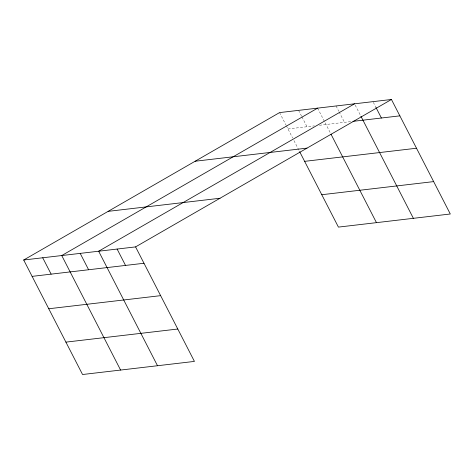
<?xml version="1.0" encoding="UTF-8"?>
<svg xmlns="http://www.w3.org/2000/svg" width="474" height="474" viewBox="0 0 474 474"><rect width="100%" height="100%" fill="white"/><g stroke="black" fill="none" stroke-linecap="round" stroke-linejoin="round"><path stroke-width="0.36" stroke-dasharray="2.37 1.78" d="M287.985 128.958L314.315 125.877M319.44 125.272L350.873 121.593M373.322 102.301L376.018 107.539M355.204 105.121L360.584 115.591M336.072 105.975L338.762 111.212M339.1 111.864L344.48 122.339M317.61 108.137L330.68 133.573M298.59 110.365L301.618 116.254M301.956 116.912L307.004 126.73M279.571 112.593L285.964 125.029M286.302 125.687L292.648 138.029M293.975 140.618L299.301 150.987"/><path stroke-width="0.71" d="M23.7 260.001L135.576 246.895L194.429 361.407L82.553 374.519L23.7 260.001L279.571 112.593L391.447 99.481L450.3 213.999L338.424 227.105L299.633 151.633M317.61 108.137L61.739 255.545L120.592 370.058M354.528 103.812L98.657 251.22L157.51 365.732M135.576 246.895L391.447 99.481M353 121.344L399.86 115.852M195.134 161.237L307.01 148.131M304.628 161.35L416.504 148.238M108.137 211.357L220.013 198.251M321.781 194.719L433.657 181.607M32.114 276.372L143.989 263.26M48.757 308.758L160.633 295.652M65.904 342.127L177.78 329.021M376.018 107.539L381.398 118.014M360.921 116.248L413.381 218.324M331.018 134.219L376.463 222.65M117.114 249.057L125.527 265.422M80.195 253.383L88.608 269.747M42.719 257.773L51.133 274.144"/></g></svg>
